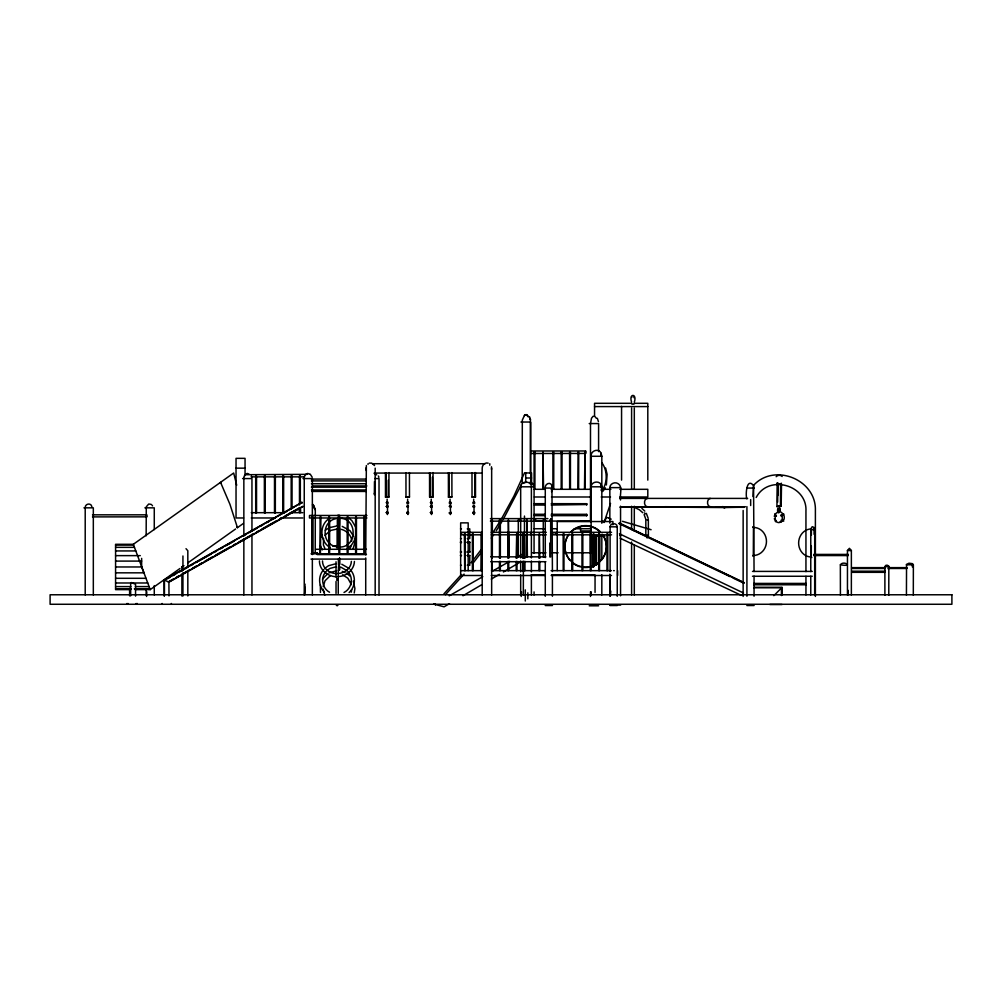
<?xml version="1.0" encoding="UTF-8"?>
<svg xmlns="http://www.w3.org/2000/svg" width="1002" height="1002" viewBox="0 0 1002 1002"><rect width="100%" height="100%" fill="white"/><g stroke="black" fill="none" stroke-linecap="round" stroke-linejoin="round"><path stroke-width="1.5" d="M550.987 520.201L550.987 521.14L490.416 521.14M550.987 519.562L550.987 518.623L550.987 519.261M552.528 534.191C552.528 536.295 552.528 530.835 552.528 532.939M531.223 453.48L585.581 453.443L585.581 450.975L531.223 450.975M594.111 535.318L594.111 534.667L594.111 536.245L604.932 536.245M620.388 535.619C620.376 537.723 620.376 532.262 620.388 534.367M461.759 534.191L461.759 534.817L482.1 534.817M550.987 520.514L550.987 521.14M585.581 452.854L585.581 453.48M461.759 532.939L461.759 532.312L482.1 532.312M523.871 532.488L525.098 532.563M586.696 514.377L586.696 515.629L586.696 514.314L551.225 514.289M811.319 546.065L811.244 556.987A14.041 12.7 -88 0 1 798.632 542.946A14.041 12.7 -88 0 1 811.42 528.918L811.382 535.156M888.348 567.633L906.71 567.633L906.71 568.472L888.348 568.485M885.054 571.19L885.054 572.305L885.054 571.19L851.863 571.178M778.141 506.561L776.938 506.586L777.164 482.801M777.652 502.102L777.828 482.789M780.433 506.461L779.23 506.486L780.433 506.461L780.633 484.179M906.71 568.422L906.71 567.758M551.225 505.046L586.696 504.532L586.696 503.705L551.225 503.68M586.696 503.705L586.696 505.021M777.84 495.514L778.015 483.628M779.969 505.935L781.184 505.885L781.497 485.081M305.034 584.116L304.608 594.963L305.084 587.26M814.112 534.317L814.1 527.465L812.221 526.676L810.843 528.843M146.555 596.466L146.806 591.781M847.942 594.988L848.193 590.353M551.588 491.882L551.939 485.657C550.399 481.148 544.549 484.041 545.276 488.062L545.276 557.613M752.965 496.554L753.567 485.657C746.327 476.501 745.338 496.278 746.916 498.883M521.19 596.466L521.503 591.794M600.899 456.348L601.112 453.23C598.733 447.756 590.516 450.687 591.117 456.273L591.117 533.177M610.456 595.714L610.769 591.042M779.105 512.448C779.406 508.515 776.412 513.512 779.005 512.686M600.849 487.511L601.112 484.392C598.632 480.296 591.167 481.812 591.117 486.809M888.235 568.948C890.891 565.767 885.618 563.487 884.891 566.656L884.891 595.238M847.454 595.05L847.454 550.536L849.408 548.319L851.362 550.536L851.362 595.05M365.717 554.857L366.356 465.542M491.494 469.487L491.494 466.794M631.598 402.203C628.467 393.172 637.435 393.172 634.304 402.203M634.304 396.642L633.903 397.681M338.25 604.707L337.148 605.809L336.033 604.707M338.25 546.841C335.845 550.348 335.845 543.334 338.25 546.841L338.162 528.568M609.842 523.169L609.842 487.623C609.867 484.304 613.55 482.15 616.581 482.964C623.758 485.143 619.374 494.863 620.551 499.985M320.377 584.867L320.452 592.42M323.183 586.684L325.049 580.747L330.422 575.561M356.274 535.945L356.211 528.43M351.289 592.157L351.664 589.664M354.232 592.996L354.908 588.487L353.28 581.11M775.323 516.418L775.235 516.969A7.039 4.972 -90 0 0 775.235 519.312M374.36 494.725L374.472 481.536M912.371 566.957L912.308 563.625L908.977 563.212L906.547 564.351L906.434 595.15M323.583 538.312L323.408 545.013L324.786 548.232M339.565 566.556L339.528 569.787L338.162 570.414M351.364 561.383C351.188 568.009 344.876 573.294 337.95 573.47M354.42 561.433C354.194 569.825 346.241 576.413 338.125 576.563M778.04 512.285C775.849 506.561 781.46 508.603 778.642 512.485M606.373 484.981L607.112 474.334L605.646 468.047M774.296 516.356L775.047 514.277L779.18 510.669L782.437 513.375M753.98 588.274L754.168 587.435L782.048 587.435L782.048 595.201M782.086 520.965L781.197 521.516L781.084 520.188M811.106 533.703L811.106 534.955M840.415 564.777C843.421 560.043 854.418 567.257 840.352 564.777L840.415 595.15M620.238 498.633L620.501 497.718L620.225 498.645M145.804 515.592L146.893 514.965L146.893 516.756M810.881 529.382L811.47 528.58M320.64 537.535L321.892 534.83M351.326 545.614L349.861 548.633M605.195 521.103L604.582 520.89L610.544 503.442M526.125 473.094L524.572 472.731L513.926 496.078L501.451 518.923M355.447 538.838L351.389 545.188L347.719 547.894M353.005 549.096L354.946 542.232L354.42 538.074M521.29 484.905L503.204 519.474M604.031 522.556L606.673 517.032M449.41 506.198C447.994 507.037 452.653 504.883 450.449 507.35M337.386 515.604L339.716 515.441M523.77 483.34L524.484 482.713M780.019 511.483L780.182 508.578L779.03 507.864M605.383 487.886L602.653 491.519M474.46 503.768C475.95 500.962 471.341 501.651 473.345 503.956M781.961 515.454C782.913 513.638 779.569 515.316 781.072 515.98M499.146 522.668L492.896 532.601M496.266 530.734L502.44 520.727M593.986 534.554L593.472 567.307M491.331 538.124L493.798 534.429M782.775 515.354L783.752 513.951M481.085 549.672L471.115 562.823M756.197 497.468C768.371 474.071 807.349 484.78 805.946 511.095L805.946 571.654M472.769 563.525L481.035 552.766M752.965 555.659L753.892 554.87L752.94 556.072M322.419 579.169L327.717 573.783M473.345 512.035C471.454 513.688 475.825 514.239 474.46 512.172M337.799 515.441L339.528 515.604M323.922 569.437C317.859 575.561 318.335 586.258 324.448 592.182M326.138 571.528C320.314 577.089 322.093 588.374 329.533 592.232M349.109 592.595C355.409 586.871 356.286 576.213 350.437 569.875M474.46 513.4L474.46 512.197M525.474 534.655L524.823 535.018M325.036 535.293L330.359 530.546L337.699 528.868M461.446 574.522L443.873 593.898M464.076 574.108L445.439 594.7M408.227 503.956C410.281 501.301 405.259 501.301 407.313 503.956M773.82 595.664L782.048 587.435M775.523 520.401C774.784 524.059 777.314 517.984 775.761 521.391L777.226 522.28M524.409 415.542L526.113 414.54M776.174 476.702L777.026 475.988A4.196 4.196 0 0 1 782.149 476.476M753.692 485.206C774.571 462.598 816.43 479.695 815.39 510.469L815.39 596.453M620.2 507.25L701.062 506.924M329.533 518.31C318.987 524.622 319.575 541.656 330.234 547.593M407.313 512.035C405.372 513.951 410.169 513.951 408.227 512.035M130.648 589.627L115.581 589.627L115.581 544.299L133.316 544.299L233.666 473.019L236.697 485.193M135.157 589.627L150.212 589.627L179.972 568.497M181.976 567.069L183.967 565.654M187.913 562.848L235.595 528.981M236.91 527.077L237.449 527.666L243.398 523.445M324.873 568.297L328.531 565.704L335.783 563.775M326.928 570.576L329.971 568.422L335.983 566.819M344.012 592.47C351.439 588.863 353.906 578.179 348.157 571.891M407.313 512.06L407.313 513.538M408.227 513.538L408.227 512.06M473.345 512.06L473.345 513.538M325.337 530.283L329.069 527.753L337.749 525.774L337.674 517.758M407.313 505.91L407.313 507.275L406.975 506.198L408.428 506.035L408.227 507.275L408.227 505.922M473.345 505.91L473.345 507.275L473.157 506.035L474.46 506.048L474.46 507.15L474.46 506.035M449.485 603.655L444.086 606.824L434.442 604.244M462.974 595.739L481.849 584.642M491.293 579.093L499.384 574.334M503.43 571.967L520.965 561.659M449.222 595.814L482.801 576.664M492.195 571.303L509.655 561.345M516.381 557.513L521.754 554.457M164.203 596.127L164.115 579.895L302.003 502.303L300.537 502.891M165.806 579.281L302.09 502.503M167.559 578.693L170.277 577.165M172.995 575.624L175.713 574.083M179.796 571.779L187.963 567.182M190.681 565.642L193.411 564.101M196.129 562.573L211.096 554.119M213.814 552.578L216.545 551.05M220.615 548.745L223.346 547.205M226.064 545.677L234.23 541.067M243.749 535.694L246.479 534.154M249.197 532.613L257.364 528.004M260.082 526.476L262.8 524.935M266.883 522.631L269.601 521.09M272.331 519.562L275.049 518.021M283.215 513.412L287.298 511.108M290.016 509.58L292.734 508.039M168.286 581.861L173.709 578.793M176.427 577.265L179.145 575.737M181.85 574.196L190.004 569.599M192.71 568.071L196.78 565.779M199.498 564.239L202.216 562.711M204.934 561.183L213.075 556.586M215.793 555.045L230.723 546.629M233.428 545.088L236.146 543.56M238.864 542.032L253.794 533.603M256.499 532.075L259.217 530.534M261.935 529.006L276.865 520.577M279.583 519.049L282.288 517.508M285.006 515.98L299.936 507.551M168.674 582.049L302.854 506.311M303.017 506.561L168.912 582.162L169 595.889M450.449 504.081C452.854 502.415 448.52 500.386 449.41 503.505M300.901 503.43L302.241 502.816M782.161 521.428L784.065 519.224A7.978 7.978 0 0 0 784.065 515.817L783.526 514.277M328.932 572.881L336.209 570.864M335.745 518.698C321.842 521.478 321.454 543.209 335.257 546.466M778.942 509.216L779.882 509.417M601.1 490.517L602.415 490.041C607.638 482.438 607.4 470.401 602.039 462.924M450.449 507.325L451.138 506.586L450.449 505.847M779.781 522.443L781.76 521.391L782.136 519.838A7.978 5.636 90 0 0 782.136 516.443L781.76 514.89M647.455 506.599L646.866 506.736C643.697 505.672 643.697 499.472 646.866 498.407L647.455 498.545M710.481 506.599L709.892 506.736C706.723 505.672 706.723 499.472 709.892 498.407L710.481 498.545M781.447 521.654L780.733 521.817A7.916 7.916 0 0 1 780.007 521.917M776.938 506.586L778.153 506.524M92.522 516.894L146.718 516.857M369.224 463.124L371.667 463.124L374.535 465.542M385.444 472.731L385.494 497.13L387.699 497.042L386.797 497.092M386.121 472.706L386.371 497.105M388.3 497.005L388.275 480.234M388.976 496.979L387.761 497.017L388.976 496.979L388.939 472.581M405.985 497.13L408.165 497.017L405.985 497.13L405.948 472.731M409.48 496.979L408.252 497.017L409.48 496.979L409.43 472.581M429.545 472.731L429.582 497.13L433.077 496.979L433.027 472.581M430.259 497.092L431.06 497.067L430.296 497.105L430.221 472.706M432.401 497.005L432.363 477.19M448.382 472.731L448.433 497.13L450.637 497.042L449.735 497.092M449.059 472.706L449.109 497.092L449.885 497.055L448.433 497.13M451.915 496.979L450.7 497.017L451.915 496.979L451.877 472.581M471.98 472.731L472.03 497.13L475.512 496.979L475.474 472.581M474.835 497.005L474.798 472.606M338.989 547.029C357.501 548.069 358.027 517.871 339.49 518.272M780.37 505.922L779.719 505.86M332.752 546.065L337.236 545.627M648.344 519.788L648.382 535.707L645.827 535.707L645.827 519.963L648.018 519.813M408.666 497.017L408.591 497.005M433.077 496.979L429.645 497.13M451.1 497.017L451.038 497.005M475.512 496.979L474.309 497.042M779.443 506.511L779.543 506.524M407.451 497.055L406.662 497.092L407.463 497.067M474.234 497.042L472.092 497.13M386.709 497.08L385.494 497.13M745.438 506.724L715.603 507.1M722.805 506.511L723.882 507.576L743.847 507.162M743.935 507.313L664.814 506.711M778.992 505.835L779.882 505.972M584.492 489.302L584.968 452.178L585.168 489.302M291.194 475.549L292.02 475.549M299.485 475.549L300.312 475.549M534.104 489.302L545.213 489.314M534.93 489.314L534.943 452.178M542.821 489.314L542.984 452.178L543.572 489.302M553.743 489.302L553.755 452.178L553.029 452.178M562.034 489.302L562.047 452.178L561.32 452.178M569.65 489.314L569.587 452.178L570.388 452.178M577.929 489.314L578.091 452.178L578.718 452.178L578.605 489.302M255.735 512.686L256.525 512.686L255.735 512.686L255.685 477.102M264.365 477.102L264.365 512.686L265.204 512.686L265.217 477.102M274.498 477.102L274.498 512.686L275.337 512.686L275.35 477.102M275.337 512.686L274.51 512.686M282.789 477.102L282.789 512.686L283.629 512.686L283.654 477.102M299.473 508.039C298.183 514.352 301.677 514.377 300.324 508.039M355.61 516.669L356.436 516.669M363.889 516.669L364.715 516.669M549.847 519.825L550.674 519.825L550.699 556.962L549.898 556.962L549.835 543.034M464.389 533.515L465.216 533.515M472.393 533.515L473.22 533.515M481.073 533.515L481.899 533.515M499.497 533.515L500.336 533.515M507.901 533.515L508.728 533.515M522.743 533.515L523.57 533.515M530.572 533.515L531.398 533.515M555.171 533.515L555.997 533.515M563.174 533.515L564.001 533.515M571.854 533.515L572.681 533.515M581.987 533.515L582.813 533.515M590.278 533.515L591.105 533.515M598.67 533.515L599.497 533.515M606.962 533.515L607.788 533.515M312.085 518.209L312.085 553.793L312.925 553.793L312.937 518.209M320.402 553.793L320.941 518.209M328.769 518.209L328.769 553.793L329.608 553.793L329.633 518.209M338.914 553.793L338.739 517.996M339.741 553.793L339.753 518.209M347.206 553.793L347.193 518.209M348.045 553.793L348.057 518.209M355.61 553.793L355.585 518.209M356.436 553.793L356.449 518.209M363.889 553.793L363.876 518.209M364.715 553.793L364.728 518.209M491.494 556.962L491.481 519.825M492.333 556.962L492.345 519.825M508.227 556.962L508.39 519.825L508.978 556.962M518.322 556.962L518.297 519.825L519.099 519.825M526.614 556.962L526.914 519.825L527.403 556.962M543.334 556.962L543.272 519.825L544.073 519.825M464.377 535.068L464.69 570.639M472.393 570.652L472.38 535.068M473.22 570.652L473.232 535.068M481.073 570.652L481.06 535.068M481.599 570.639L481.924 535.068M492.032 570.652L492.045 561.358M499.497 570.652L499.484 561.358M500.336 570.652L500.349 561.358M507.939 570.652L507.876 561.358M508.678 570.652L508.74 561.358M516.218 570.652L516.168 561.358M516.969 570.652L517.019 561.358M522.781 570.652L522.731 561.358M523.57 570.652L523.583 561.358M538.963 570.652L538.938 561.358M539.79 570.652L539.802 561.358M563.212 570.652L563.162 535.068M563.963 570.652L564.013 535.068M572.681 570.652L572.693 535.068M581.987 570.652L581.974 535.068M582.813 570.652L582.826 535.068M590.278 570.652L590.266 535.068M591.105 570.652L591.117 535.068M598.72 570.652L598.657 535.068M599.497 570.652L599.522 535.068M606.949 535.068L606.949 570.652L607.788 570.652L607.801 535.068M534.141 452.178L534.88 452.178M255.735 475.549L256.487 475.549M264.428 475.549L265.167 475.549M274.548 475.549L275.3 475.549M282.852 475.549L283.591 475.549M265.167 512.686L264.49 512.686M312.136 516.656L312.887 516.656M320.152 516.656L320.89 516.656M328.831 516.656L329.57 516.656M338.952 516.656L339.703 516.656M347.256 516.656L347.995 516.656M491.544 519.825L492.283 519.825M499.547 519.825L500.286 519.825M535.055 519.825L535.794 519.825M613.562 570.652L614.301 570.652M778.98 505.972L779.907 505.835M523.37 570.652L523.332 595.063M631.598 403.305L594.549 403.305L594.549 415.579M634.304 403.305L647.806 403.305L647.806 480.108M594.549 406.587L647.806 406.587M520.927 422.03L530.797 422.03L530.797 482.776M589.214 423.558L598.595 423.558L598.595 451.601M591.017 456.273L601.926 456.273M372.681 463.726L485.093 463.726M236.034 468.159L245.052 468.159M374.247 473.069L481.962 473.069M307.176 474.347L245.064 474.723M251.264 476.852L304.069 476.852M525.724 478.004L531.561 478.004M242.584 478.568L251.953 478.568L251.953 531.336M302.967 478.568L312.348 478.568L312.348 554.607M374.673 478.568L379.019 478.568L379.019 594.95M311.422 479.081L365.78 479.081M311.422 480.91L365.78 480.91M311.422 483.728L365.78 483.728M312.511 485.932L366.87 485.932M520.577 486.809L534.166 486.809M591.017 486.809L601.926 486.809M311.422 487.16L365.78 487.16M609.742 487.623L620.651 487.623M545.213 488.062L552.478 488.062M746.853 488.062L754.118 488.062M551.138 489.314L590.291 489.314M601.175 489.314L610.882 489.314M619.825 489.314L647.806 489.314L647.806 496.992L619.825 496.992M311.422 489.978L365.78 489.978M311.86 491.443L366.218 491.443M534.342 496.992L545.213 496.992M551.438 496.992L590.291 496.992M601.175 496.992L610.506 496.992M620.326 498.407L747.642 498.407M534.254 503.68L545.05 503.68M534.254 505.046L545.05 505.046M620.263 507.087L666.618 507.087M83.943 507.839L93.324 507.839L93.324 594.938M144.889 507.839L154.27 507.839L154.27 529.62M251.289 512.686L282.476 512.686M290.279 512.686L302.754 512.686M534.254 514.289L545.05 514.289M92.522 514.828L146.517 514.828M309.468 515.466L366.92 515.466M534.254 515.642L545.05 515.642M551.225 515.642L586.696 515.642M243.549 517.971L236.034 517.971L236.034 458.34L245.052 458.34L245.052 474.535M251.289 517.971L274.686 517.971M280.923 517.971L302.754 517.971M366.92 517.971L309.468 517.971L309.468 516.093M490.416 518.623L547.881 518.623M533.966 521.053L545.977 521.053M551.138 521.053L591.43 521.053M580.559 521.303L591.092 521.303M601.613 521.303L604.632 521.303M610.043 526.827L617.307 526.827M534.216 528.73L544.988 528.73M551.138 528.73L557.287 528.73M574.209 528.73L591.13 528.73M460.507 528.856L461.446 528.856M467.258 528.856L469.763 528.856L469.763 538.6L467.258 538.6M810.743 529.632L814.714 529.632L814.676 594.938M591.092 530.935L580.559 530.935L580.559 528.192M491.256 532.312L546.278 532.312M550.975 532.312L611.546 532.312M491.256 534.817L546.278 534.817M550.975 534.817L611.546 534.817M460.507 538.6L461.446 538.6M460.507 541.882L461.446 541.882M467.258 541.882L469.763 541.882L469.763 552.302L467.258 552.302M460.507 542.37L461.446 542.37M467.258 542.37L469.763 542.37M460.507 542.558L461.446 542.558M467.258 542.558L469.763 542.558M115.581 545.075L133.604 545.075M115.581 547.342L134.443 547.342M315.592 549.284L366.444 549.284M847.429 550.536L851.399 550.536M115.581 550.937L135.784 550.937M460.507 551.626L461.446 551.626M467.258 551.626L469.763 551.626M460.507 552.102L461.446 552.102M467.258 552.102L469.763 552.102M460.507 552.302L461.446 552.302M532.463 552.791L545.977 552.791M551.138 552.791L558.127 552.791M564.978 552.791L592.908 552.791M312.298 553.029L317.471 553.029L317.471 553.793M311.021 553.793L365.592 553.793M813.662 554.419L848.368 554.419M317.133 554.569L366.444 554.569M460.507 555.484L461.446 555.484M467.258 555.484L469.763 555.484L469.763 565.328L467.258 565.228M115.581 555.634L140.267 555.634M460.507 555.584L461.446 555.584M467.258 555.584L469.763 555.584M813.662 555.571L848.368 555.571M490.729 556.849L545.877 556.849M311.021 559.091L365.592 559.091M115.581 561.095L141.633 561.095M490.729 561.709L545.877 561.709M906.372 564.777L913.373 564.777L913.31 595.15M460.507 565.228L461.446 565.328M884.854 566.656L888.824 566.656L888.787 595.238M115.581 566.969L141.633 566.969L143.95 572.831L115.581 572.831M851.625 567.633L885.292 567.633M851.625 568.485L885.292 568.485M460.657 570.652L482.1 570.652M491.506 570.639L545.251 570.652M551.1 570.652L611.383 570.652M752.502 571.403L812.246 571.403M851.863 572.33L885.054 572.33M531.235 574.985L545.251 574.985M551.476 574.985L595.05 574.985L595.05 592.445M482.1 575.499L460.657 575.499L460.657 522.869L468.185 522.869L468.185 570.652M491.293 575.499L545.075 575.499M551.25 575.499L611.483 575.499M752.502 576.263L812.246 576.263M115.581 578.304L145.991 578.304M115.581 582.989L147.745 582.989M753.717 583.414L806.159 583.414M753.717 584.78L806.159 584.78M115.581 586.596L130.811 586.596M135.383 586.596L149.085 586.596M754.13 587.598L781.886 587.598L781.886 595.288M115.581 588.863L131.199 588.863M134.318 588.863L149.924 588.863M769.862 604.519L782.048 604.519M609.742 605.07L620.651 605.07M545.213 605.521L552.478 605.521M610.043 605.521L617.307 605.521M746.853 605.521L754.118 605.521M589.214 605.797L598.595 605.797M665.391 507.112L725.122 507.551L723.882 507.576M779.982 505.86L781.184 505.885M336.685 573.595C329.332 573.545 322.368 568.059 322.506 560.945M336.634 576.714C328.03 576.776 319.312 569.925 319.438 560.907M488.162 463.124C485.081 462.198 482.1 465.091 482.2 468.147L482.2 595M374.322 473.407L376.739 474.923M622.467 521.303L651.112 529.72M604.582 520.89L605.797 521.303M530.096 482.15L532.5 483.402L534.066 486.809M449.748 513.538C452.14 514.414 450.048 510.406 451.138 512.799C450.512 515.354 448.533 511.27 449.41 513.224M342.221 526.376L349.999 530.672L353.819 536.621M341.482 529.382C346.767 530.684 351.652 535.719 351.74 541.042M341.795 564.251L349.535 568.71M340.981 567.22L347.406 570.915M131.375 582.525L135.546 584.291L135.546 596.115M342.233 571.365L345.026 572.58M342.546 574.81L347.794 578.154L351.414 584.68M620.138 538.249L741.367 595.363M164.052 579.857L169 582.2M608.076 517.696L610.882 519.036M619.311 523.057L744.336 582.738M608.001 517.846L610.819 519.186M619.249 523.207L744.298 582.901M619.048 523.633L730.12 576.651M732.938 577.991L742.783 582.688M619.449 533.778L743.534 593.009M151.289 504.407L148.697 504.019L146.279 506.824L146.154 535.832M633.051 506.649L639.376 509.78L642.833 512.736M775.723 521.128L774.296 518.685M309.368 474.096C306.562 471.854 303.907 475.937 304.245 478.568L304.245 594.95M248.972 474.096C246.179 471.854 243.511 475.937 243.849 478.568L243.849 535.982M753.003 526.802L753.805 527.616M641.831 508.327L644.8 511.108M348.245 517.708L351.815 520.539L355.647 527.014M346.429 573.182L349.999 576.025M526.501 414.79L528.041 416.732M310.169 474.096L312.198 477.228M912.847 563.963L913.31 564.777M186.009 548.683L187.825 550.749L187.825 566.343M811.144 557.15L810.681 556.348L811.82 557.563M312.95 504.469L315.304 509.868L315.217 553.029M312.887 504.52L313.889 505.722M312.699 504.657L314.841 508.528M312.411 504.883L313.338 505.997M753.016 527.09L753.917 527.766M151.991 505.046L152.529 505.86M774.834 513.938L775.736 515.354M596.328 418.26L594.787 416.331L593.021 416.331L591.493 418.26L590.491 423.558L590.491 521.691M528.53 416.732L527.002 414.79L524.735 414.79L522.318 420.088L522.205 482.776M782.85 519.6L783.739 521.128M778.466 511.483L778.303 508.578M888.536 565.88L888.787 566.656M646.34 513.337L648.194 518.41M644.123 514.602L645.676 518.873M601.112 484.392L601.826 486.809M597.33 418.26L598.444 421.617M529.532 416.732L530.659 420.088M322.206 549.898L320.477 545.852M324.798 595.175L323.132 589.176M631.786 397.368L631.598 396.642M366.356 470.74L365.717 468.147M133.316 544.299L150.212 589.627M601.112 453.23L601.826 456.273L601.826 523.257M91.934 506.824C91.282 502.415 84.744 503.58 85.208 507.839L85.208 594.938M378.43 475.988L378.869 477.228M251.377 475.988L251.815 477.228M314.027 507.25L314.453 508.578M753.567 485.657L754.055 571.516M551.939 485.657L552.415 571.516M814.413 528.104L814.676 529.632M529.732 418.285L530.158 420.088M374.36 493.31L374.472 494.024M315.079 508.49L315.217 509.868M237.449 527.666L229.946 504.332L220.54 482.338L220.59 483.29M585.581 450.975L585.581 451.601M779.18 510.156L779.193 512.348M599.584 535.607L599.647 561.909M596.453 535.607L596.516 565.003M595.676 535.607L595.752 565.003M594.161 534.817L594.236 565.754M593.961 533.891L594.048 566.38M593.823 536.333L593.885 565.729M593.197 533.891L593.247 566.856M593.046 534.792L593.134 567.282M524.86 535.055L524.935 558.264M524.948 561.358L524.973 570.639L523.983 570.652L523.933 561.37M523.846 535.068L523.921 558.277M620.388 534.667L620.388 535.318M585.581 451.902L585.569 452.553M552.54 533.239L552.528 533.891M245.064 474.973L245.064 475.599M810.768 529.632L810.768 571.616M810.768 576.275L810.768 594.938M805.946 576.313L805.946 594.95M781.422 588.061L781.422 595.539M778.028 487.774L778.028 490.316M754.055 576.15L754.055 596.24M750.673 499.635L750.673 505.522M746.916 506.611L746.916 596.24M743.146 510.469L743.146 596.453M647.104 534.98L647.104 538.011M634.304 408.077L634.304 489.126M634.304 506.248L634.304 531.135M634.304 545.138L634.304 594.925M631.598 408.077L631.598 489.126M631.598 506.248L631.598 529.582M631.598 542.032L631.598 594.925M621.566 406.361L621.566 480.108M620.551 506.173L620.551 595.802M617.658 570.652L617.658 575.499M617.245 596.265L617.245 526.827C617.219 522.618 610.118 522.618 610.105 526.827L610.105 571.566M612.898 524.798L612.898 521.541L557.237 521.541L557.237 570.652M610.105 574.66L610.105 596.265M609.842 574.171L609.842 595.802M601.826 535.719L601.826 559.091M601.826 574.672L601.826 594.988M591.117 591.806L591.117 594.988M590.491 531.035L590.491 552.841M590.491 591.781L590.491 596.453M571.841 535.068L571.841 570.652M570.439 452.178L570.439 489.314M561.195 452.178L561.195 489.314M552.904 452.178L552.904 489.314M552.415 574.609L552.415 596.24M545.276 562.247L545.276 596.24M539.802 558.264L539.377 533.515L538.938 558.264M534.091 452.178L534.066 553.267M534.066 591.906L534.066 594.988M531.561 484.242L531.561 472.944L525.724 472.944L525.724 482.676M531.386 557.901L531.386 486.809C531.336 480.534 520.727 480.534 520.677 486.809L520.677 557.901M531.386 560.995L531.386 571.804M531.386 574.897L531.386 594.988M530.308 422.03L530.308 473.432M527.841 592.808L527.841 598.858M525.286 589.865L525.286 601.025M524.472 516.043L524.472 532.839M523.583 535.068L523.583 558.264M522.731 535.068L522.731 558.264M520.677 560.995L520.677 571.804M520.677 574.897L520.677 594.988M517.019 558.264L516.706 533.515L516.168 558.264M508.74 535.068L508.74 558.264M507.876 535.068L507.876 558.264M500.349 519.825L500.349 558.264M499.497 519.825L499.484 558.264M492.045 535.068L492.045 558.264M491.656 468.147L491.656 595M489.778 463.726L489.778 465.216M474.021 506.173L474.021 514.552M473.67 499.171L473.67 503.142M465.229 535.068L465.229 570.652M450.424 502.252L450.424 514.552M450.073 499.171L450.073 503.142M431.586 502.252L431.586 514.552M431.236 499.171L431.236 503.58M407.989 506.173L407.989 514.552M407.639 499.171L407.639 503.142M387.486 502.252L387.486 514.552M387.135 499.171L387.135 503.58M375.174 468.147L375.174 595M368.01 463.726L368.01 464.44M365.717 557.951L365.717 595M339.565 558.152L339.565 564.276M339.528 517.358L339.415 525.599M339.528 528.079L339.528 547.142M339.528 557.976L339.528 564.877M339.528 566.343L339.415 570M339.24 517.758L339.24 525.749M339.24 528.392L339.24 546.929M339.24 558.615L339.24 564.802M339.24 566.393L339.24 570.188M339.014 517.896L339.014 525.875M339.014 528.505L339.014 546.491M339.014 558.715L339.014 564.928M339.014 566.518L339.014 570.326M338.739 558.79L338.739 565.003M338.739 566.593L338.739 570.414M338.451 518.021L338.451 525.975M338.451 528.593L338.451 546.553M338.451 558.803L338.451 565.028M338.451 566.631L338.451 570.439M338.162 517.996L338.162 525.95M338.25 571.491L338.25 593.447M337.899 517.896L337.899 525.875M337.899 528.505L337.899 546.867M337.499 528.254L337.499 547.029M337.386 518.485L337.386 525.411M337.348 527.904L337.386 547.142M336.847 578.217L336.847 580.409M336.033 561.771L336.033 577.077M336.033 581.473L336.033 593.447M320.089 518.209L320.089 553.793M317.196 553.029L317.196 553.793M312.348 559.266L312.348 594.95M300.324 477.102L300.324 503.392M299.473 477.102L299.473 504.945M292.045 477.102L292.045 508.039M291.181 477.102L291.181 508.039M256.537 477.102L256.537 512.686M251.953 534.429L251.953 594.95M243.849 539.089L243.849 594.95M187.825 571.015L187.825 595.965M182.94 555.972L182.94 569.837M182.94 572.919L182.94 596.027M181.888 566.756L181.888 571.378M181.888 574.459L181.888 596.027M171.367 603.492L171.392 604.269M164.441 580.045L164.441 595.676M162.161 603.492L162.161 604.269M154.27 585.606L154.27 594.938M146.154 588.713L146.154 594.938M141.633 558.365L141.633 566.969M137.224 603.492L137.224 604.269M136.172 603.492L136.172 604.269M130.661 583.74L130.661 595.889M129.609 588.299L129.609 595.889M128.006 603.492L128.006 604.269M126.966 603.492L126.966 604.269M631.999 404.269A1.328 0.764 0 0 1 633.903 404.269M644.574 512.911A14.617 14.617 0 0 1 645.238 513.963M603.592 535.995A20.741 20.741 0 0 1 585.631 567.107A20.741 20.741 0 0 1 567.658 535.995M570.965 531.699A20.741 20.741 0 0 1 600.298 531.699M602.077 534.166A20.741 20.741 0 0 1 601.213 560.469M599.309 562.385A20.741 20.741 0 0 1 590.992 566.831M589.677 567.132A20.741 20.741 0 0 1 582.913 567.357M580.258 566.831A20.741 20.741 0 0 1 572.994 563.249M570.038 560.469A20.741 20.741 0 0 1 569.174 534.166M570.965 532.125A20.741 20.741 0 0 1 600.298 532.125M779.268 522.543A7.916 5.599 -90 0 1 777.74 522.443M781.522 483.252A4.196 4.196 0 0 1 777.289 483.402M753.466 527.428L753.316 555.496A14.041 13.076 -87.6 0 0 766.467 541.468A14.041 13.076 -87.6 0 0 753.466 527.428M386.384 502.591C387.423 507.112 389.189 499.459 386.384 502.591M430.472 502.591C431.511 507.112 433.277 499.459 430.472 502.591M386.384 512.561C387.536 515.905 389.114 510.193 386.384 512.561C387.511 515.867 389.127 510.256 386.384 512.573M430.472 512.561C431.624 515.905 433.202 510.193 430.472 512.561C431.612 515.867 433.215 510.256 430.472 512.573M386.384 506.386C387.574 509.429 389.089 504.219 386.384 506.386C387.586 509.379 389.064 504.244 386.384 506.386M430.472 506.386C431.662 509.429 433.177 504.219 430.472 506.386C431.687 509.379 433.165 504.244 430.472 506.386M775.085 514.778L776.4 515.905L775.085 514.778M291.244 512.673L292.02 512.686L291.244 512.673M951.9 594.775L50.1 594.775L50.1 604.269L951.9 604.269L951.9 594.775M433.991 603.868L435.519 604.669L433.991 603.868"/></g></svg>
